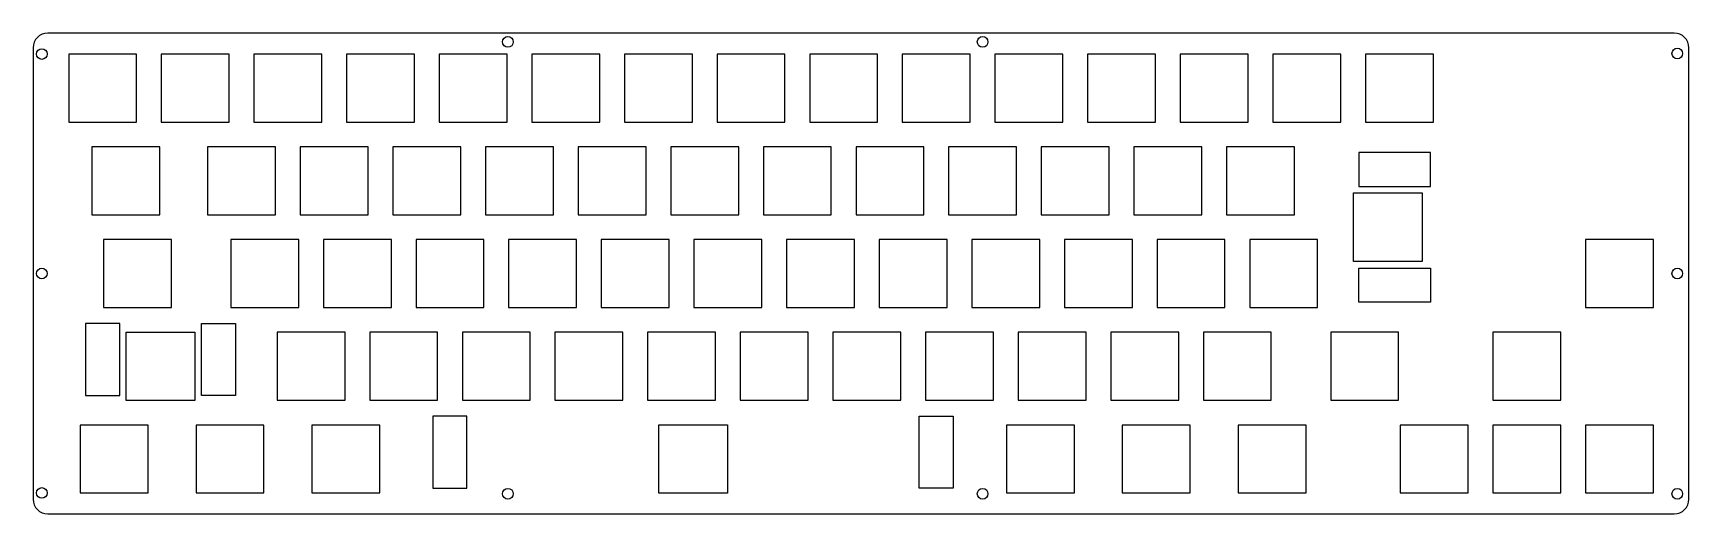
# Model space of a CAD drawing. Extents: x 14 to 355, y -116 to -17.
import ezdxf

# ---------------------------------------------------------------- set-up
doc = ezdxf.new("R2010")
doc.units = 0
doc.layers.add('BLACK', color=7, linetype='CONTINUOUS')

msp = doc.modelspace()

# ---------------------------------------------------------------- linework, layer by layer
at = {"layer": 'BLACK', "linetype": 'CONTINUOUS'}
for p, q in [((14.275, -20.25), (14.275, -113.05)), ((351.806, -17.25), (17.275, -17.25)), ((354.806, -113.05), (354.806, -20.25)), ((35.56, -21.59), (21.59, -21.59)), ((21.59, -21.59), (21.59, -35.56)), ((35.56, -35.56), (35.56, -21.59)), ((54.61, -21.59), (40.64, -21.59)), ((40.64, -21.59), (40.64, -35.56)), ((54.61, -35.56), (54.61, -21.59)), ((59.69, -21.59), (59.69, -35.56)), ((73.66, -21.59), (59.69, -21.59)), ((73.66, -35.56), (73.66, -21.59)), ((92.71, -21.59), (78.74, -21.59)), ((78.74, -21.59), (78.74, -35.56)), ((92.71, -35.56), (92.71, -21.59)), ((97.79, -21.59), (97.79, -35.56)), ((111.76, -21.59), (97.79, -21.59)), ((111.76, -35.56), (111.76, -21.59)), ((116.84, -21.59), (116.84, -35.56)), ((130.81, -21.59), (116.84, -21.59)), ((130.81, -35.56), (130.81, -21.59)), ((135.89, -21.59), (135.89, -35.56)), ((149.86, -21.59), (135.89, -21.59)), ((149.86, -35.56), (149.86, -21.59)), ((168.91, -21.59), (154.94, -21.59)), ((154.94, -21.59), (154.94, -35.56)), ((168.91, -35.56), (168.91, -21.59)), ((187.96, -21.59), (173.99, -21.59)), ((173.99, -21.59), (173.99, -35.56)), ((187.96, -35.56), (187.96, -21.59)), ((207.01, -21.59), (193.04, -21.59)), ((193.04, -21.59), (193.04, -35.56)), ((207.01, -35.56), (207.01, -21.59)), ((226.06, -21.59), (212.09, -21.59)), ((212.09, -21.59), (212.09, -35.56)), ((226.06, -35.56), (226.06, -21.59)), ((231.14, -21.59), (231.14, -35.56)), ((245.11, -21.59), (231.14, -21.59)), ((245.11, -35.56), (245.11, -21.59)), ((250.19, -21.59), (250.19, -35.56)), ((264.16, -21.59), (250.19, -21.59)), ((264.16, -35.56), (264.16, -21.59)), ((269.24, -21.59), (269.24, -35.56)), ((283.21, -21.59), (269.24, -21.59)), ((283.21, -35.56), (283.21, -21.59)), ((288.29, -21.59), (288.29, -35.56)), ((302.26, -21.59), (288.29, -21.59)), ((302.26, -35.56), (302.26, -21.59)), ((21.59, -35.56), (35.56, -35.56)), ((40.64, -35.56), (54.61, -35.56)), ((59.69, -35.56), (73.66, -35.56)), ((78.74, -35.56), (92.71, -35.56)), ((97.79, -35.56), (111.76, -35.56)), ((116.84, -35.56), (130.81, -35.56)), ((135.89, -35.56), (149.86, -35.56)), ((154.94, -35.56), (168.91, -35.56)), ((173.99, -35.56), (187.96, -35.56)), ((193.04, -35.56), (207.01, -35.56)), ((212.09, -35.56), (226.06, -35.56)), ((231.14, -35.56), (245.11, -35.56)), ((250.19, -35.56), (264.16, -35.56)), ((269.24, -35.56), (283.21, -35.56)), ((288.29, -35.56), (302.26, -35.56)), ((40.3225, -40.64), (26.3525, -40.64)), ((26.3525, -40.64), (26.3525, -54.61)), ((40.3225, -54.61), (40.3225, -40.64)), ((50.165, -40.64), (50.165, -54.61)), ((64.135, -40.64), (50.165, -40.64)), ((64.135, -54.61), (64.135, -40.64)), ((69.215, -40.64), (69.215, -54.61)), ((83.185, -40.64), (69.215, -40.64)), ((83.185, -54.61), (83.185, -40.64)), ((102.235, -40.64), (88.265, -40.64)), ((88.265, -40.64), (88.265, -54.61)), ((102.235, -54.61), (102.235, -40.64)), ((107.315, -40.64), (107.315, -54.61)), ((121.285, -40.64), (107.315, -40.64)), ((121.285, -54.61), (121.285, -40.64)), ((140.335, -40.64), (126.365, -40.64)), ((126.365, -40.64), (126.365, -54.61)), ((140.335, -54.61), (140.335, -40.64)), ((159.385, -40.64), (145.415, -40.64)), ((145.415, -40.64), (145.415, -54.61)), ((159.385, -54.61), (159.385, -40.64)), ((164.465, -40.64), (164.465, -54.61)), ((178.435, -40.64), (164.465, -40.64)), ((178.435, -54.61), (178.435, -40.64)), ((197.485, -40.64), (183.515, -40.64)), ((183.515, -40.64), (183.515, -54.61)), ((197.485, -54.61), (197.485, -40.64)), ((202.565, -40.64), (202.565, -54.61)), ((216.535, -40.64), (202.565, -40.64)), ((216.535, -54.61), (216.535, -40.64)), ((235.585, -40.64), (221.615, -40.64)), ((221.615, -40.64), (221.615, -54.61)), ((235.585, -54.61), (235.585, -40.64)), ((254.635, -40.64), (240.665, -40.64)), ((240.665, -40.64), (240.665, -54.61)), ((254.635, -54.61), (254.635, -40.64)), ((273.685, -40.64), (259.715, -40.64)), ((259.715, -40.64), (259.715, -54.61)), ((273.685, -54.61), (273.685, -40.64)), ((286.894, -41.75), (286.894, -48.75)), ((301.694, -41.75), (286.894, -41.75)), ((301.694, -48.75), (301.694, -41.75)), ((285.844, -64.2), (285.844, -50.1)), ((285.844, -50.1), (299.944, -50.1)), ((286.894, -48.75), (301.694, -48.75)), ((299.944, -50.1), (299.944, -64.2)), ((26.3525, -54.61), (40.3225, -54.61)), ((50.165, -54.61), (64.135, -54.61)), ((69.215, -54.61), (83.185, -54.61)), ((88.265, -54.61), (102.235, -54.61)), ((107.315, -54.61), (121.285, -54.61)), ((126.365, -54.61), (140.335, -54.61)), ((145.415, -54.61), (159.385, -54.61)), ((164.465, -54.61), (178.435, -54.61)), ((183.515, -54.61), (197.485, -54.61)), ((202.565, -54.61), (216.535, -54.61)), ((221.615, -54.61), (235.585, -54.61)), ((240.665, -54.61), (254.635, -54.61)), ((259.715, -54.61), (273.685, -54.61)), ((42.7037, -59.69), (28.7337, -59.69)), ((28.7337, -59.69), (28.7337, -73.66)), ((42.7037, -73.66), (42.7037, -59.69)), ((54.9275, -59.69), (54.9275, -73.66)), ((68.8975, -59.69), (54.9275, -59.69)), ((68.8975, -73.66), (68.8975, -59.69)), ((73.9775, -59.69), (73.9775, -73.66)), ((87.9475, -59.69), (73.9775, -59.69)), ((87.9475, -73.66), (87.9475, -59.69)), ((93.0275, -59.69), (93.0275, -73.66)), ((106.997, -59.69), (93.0275, -59.69)), ((106.997, -73.66), (106.997, -59.69)), ((112.078, -59.69), (112.078, -73.66)), ((126.047, -59.69), (112.078, -59.69)), ((126.047, -73.66), (126.047, -59.69)), ((131.127, -59.69), (131.127, -73.66)), ((145.097, -59.69), (131.127, -59.69)), ((145.097, -73.66), (145.097, -59.69)), ((150.177, -59.69), (150.177, -73.66)), ((164.147, -59.69), (150.177, -59.69)), ((164.147, -73.66), (164.147, -59.69)), ((183.197, -59.69), (169.227, -59.69)), ((169.227, -59.69), (169.227, -73.66)), ((183.197, -73.66), (183.197, -59.69)), ((188.278, -59.69), (188.278, -73.66)), ((202.248, -59.69), (188.278, -59.69)), ((202.248, -73.66), (202.248, -59.69)), ((221.297, -59.69), (207.327, -59.69)), ((207.327, -59.69), (207.327, -73.66)), ((221.297, -73.66), (221.297, -59.69)), ((240.347, -59.69), (226.377, -59.69)), ((226.377, -59.69), (226.377, -73.66)), ((240.347, -73.66), (240.347, -59.69)), ((259.397, -59.69), (245.427, -59.69)), ((245.427, -59.69), (245.427, -73.66)), ((259.397, -73.66), (259.397, -59.69)), ((278.447, -59.69), (264.477, -59.69)), ((264.477, -59.69), (264.477, -73.66)), ((278.447, -73.66), (278.447, -59.69)), ((333.534, -59.69), (333.534, -73.66)), ((347.504, -59.69), (333.534, -59.69)), ((347.504, -73.66), (347.504, -59.69)), ((299.944, -64.2), (285.844, -64.2)), ((286.894, -72.55), (286.894, -65.55)), ((286.894, -65.55), (301.694, -65.55)), ((301.694, -65.55), (301.694, -72.55)), ((28.7337, -73.66), (42.7037, -73.66)), ((54.9275, -73.66), (68.8975, -73.66)), ((73.9775, -73.66), (87.9475, -73.66)), ((93.0275, -73.66), (106.997, -73.66)), ((112.078, -73.66), (126.047, -73.66)), ((131.127, -73.66), (145.097, -73.66)), ((150.177, -73.66), (164.147, -73.66)), ((169.227, -73.66), (183.197, -73.66)), ((188.278, -73.66), (202.248, -73.66)), ((207.327, -73.66), (221.297, -73.66)), ((226.377, -73.66), (240.347, -73.66)), ((245.427, -73.66), (259.397, -73.66)), ((264.477, -73.66), (278.447, -73.66)), ((301.694, -72.55), (286.894, -72.55)), ((333.534, -73.66), (347.504, -73.66)), ((32.0812, -76.925), (25.0812, -76.925)), ((25.0812, -76.925), (25.0812, -91.725)), ((32.0812, -91.725), (32.0812, -76.925)), ((48.8812, -91.725), (48.8812, -76.925)), ((48.8812, -76.925), (55.8812, -76.925)), ((55.8812, -76.925), (55.8812, -91.725)), ((33.4312, -78.675), (47.5312, -78.675)), ((33.4312, -92.775), (33.4312, -78.675)), ((47.5312, -78.675), (47.5312, -92.775)), ((64.4525, -78.74), (64.4525, -92.71)), ((78.4225, -78.74), (64.4525, -78.74)), ((78.4225, -92.71), (78.4225, -78.74)), ((97.4725, -78.74), (83.5025, -78.74)), ((83.5025, -78.74), (83.5025, -92.71)), ((97.4725, -92.71), (97.4725, -78.74)), ((102.552, -78.74), (102.552, -92.71)), ((116.522, -78.74), (102.552, -78.74)), ((116.522, -92.71), (116.522, -78.74)), ((135.572, -78.74), (121.602, -78.74)), ((121.602, -78.74), (121.602, -92.71)), ((135.572, -92.71), (135.572, -78.74)), ((140.653, -78.74), (140.653, -92.71)), ((154.623, -78.74), (140.653, -78.74)), ((154.623, -92.71), (154.623, -78.74)), ((159.702, -78.74), (159.702, -92.71)), ((173.672, -78.74), (159.702, -78.74)), ((173.672, -92.71), (173.672, -78.74)), ((192.722, -78.74), (178.752, -78.74)), ((178.752, -78.74), (178.752, -92.71)), ((192.722, -92.71), (192.722, -78.74)), ((197.802, -78.74), (197.802, -92.71)), ((211.772, -78.74), (197.802, -78.74)), ((211.772, -92.71), (211.772, -78.74)), ((216.852, -78.74), (216.852, -92.71)), ((230.822, -78.74), (216.852, -78.74)), ((230.822, -92.71), (230.822, -78.74)), ((249.873, -78.74), (235.903, -78.74)), ((235.903, -78.74), (235.903, -92.71)), ((249.873, -92.71), (249.873, -78.74)), ((254.952, -78.74), (254.952, -92.71)), ((268.923, -78.74), (254.952, -78.74)), ((268.923, -92.71), (268.923, -78.74)), ((295.116, -78.74), (281.146, -78.74)), ((281.146, -78.74), (281.146, -92.71)), ((295.116, -92.71), (295.116, -78.74)), ((328.454, -78.74), (314.484, -78.74)), ((314.484, -78.74), (314.484, -92.71)), ((328.454, -92.71), (328.454, -78.74)), ((25.0812, -91.725), (32.0812, -91.725)), ((55.8812, -91.725), (48.8812, -91.725)), ((47.5312, -92.775), (33.4312, -92.775)), ((64.4525, -92.71), (78.4225, -92.71)), ((83.5025, -92.71), (97.4725, -92.71)), ((102.552, -92.71), (116.522, -92.71)), ((121.602, -92.71), (135.572, -92.71)), ((140.653, -92.71), (154.623, -92.71)), ((159.702, -92.71), (173.672, -92.71)), ((178.752, -92.71), (192.722, -92.71)), ((197.802, -92.71), (211.772, -92.71)), ((216.852, -92.71), (230.822, -92.71)), ((235.903, -92.71), (249.873, -92.71)), ((254.952, -92.71), (268.923, -92.71)), ((281.146, -92.71), (295.116, -92.71)), ((314.484, -92.71), (328.454, -92.71)), ((37.9412, -97.79), (23.9712, -97.79)), ((23.9712, -97.79), (23.9712, -111.76)), ((37.9412, -111.76), (37.9412, -97.79)), ((61.7537, -97.79), (47.7837, -97.79)), ((47.7837, -97.79), (47.7837, -111.76)), ((61.7537, -111.76), (61.7537, -97.79)), ((85.5662, -97.79), (71.5962, -97.79)), ((71.5962, -97.79), (71.5962, -111.76)), ((85.5662, -111.76), (85.5662, -97.79)), ((103.509, -95.975), (96.5087, -95.975)), ((96.5087, -95.975), (96.5087, -110.775)), ((103.509, -110.775), (103.509, -95.975)), ((142.969, -97.725), (157.069, -97.725)), ((142.969, -111.825), (142.969, -97.725)), ((157.069, -97.725), (157.069, -111.825)), ((196.529, -110.775), (196.529, -95.975)), ((196.529, -95.975), (203.529, -95.975)), ((203.529, -95.975), (203.529, -110.775)), ((214.471, -97.79), (214.471, -111.76)), ((228.441, -97.79), (214.471, -97.79)), ((228.441, -111.76), (228.441, -97.79)), ((252.254, -97.79), (238.284, -97.79)), ((238.284, -97.79), (238.284, -111.76)), ((252.254, -111.76), (252.254, -97.79)), ((262.096, -97.79), (262.096, -111.76)), ((276.066, -97.79), (262.096, -97.79)), ((276.066, -111.76), (276.066, -97.79)), ((295.434, -97.79), (295.434, -111.76)), ((309.404, -97.79), (295.434, -97.79)), ((309.404, -111.76), (309.404, -97.79)), ((328.454, -97.79), (314.484, -97.79)), ((314.484, -97.79), (314.484, -111.76)), ((328.454, -111.76), (328.454, -97.79)), ((347.504, -97.79), (333.534, -97.79)), ((333.534, -97.79), (333.534, -111.76)), ((347.504, -111.76), (347.504, -97.79)), ((23.9712, -111.76), (37.9412, -111.76)), ((47.7837, -111.76), (61.7537, -111.76)), ((71.5962, -111.76), (85.5662, -111.76)), ((96.5087, -110.775), (103.509, -110.775)), ((157.069, -111.825), (142.969, -111.825)), ((203.529, -110.775), (196.529, -110.775)), ((214.471, -111.76), (228.441, -111.76)), ((238.284, -111.76), (252.254, -111.76)), ((262.096, -111.76), (276.066, -111.76)), ((295.434, -111.76), (309.404, -111.76)), ((314.484, -111.76), (328.454, -111.76)), ((333.534, -111.76), (347.504, -111.76)), ((17.275, -116.05), (351.806, -116.05))]:
    msp.add_line(p, q, dxfattribs=at)
at = {"layer": 'BLACK'}
for centre in [(111.919, -19.05), (209.55, -19.05), (352.425, -21.4312), (16.075, -21.55), (16.075, -66.65), (352.425, -66.65), (16.075, -111.75), (111.919, -111.919), (209.55, -111.919), (352.425, -111.919)]:
    msp.add_circle(centre, 1.1, dxfattribs=at)
for centre, start, end in [((17.275, -20.25), 90, 180), ((351.806, -20.25), 0, 90), ((17.275, -113.05), 180, 270), ((351.806, -113.05), -90, 0)]:
    msp.add_arc(centre, 3, start, end, dxfattribs=at)

doc.saveas('drawing.dxf')
